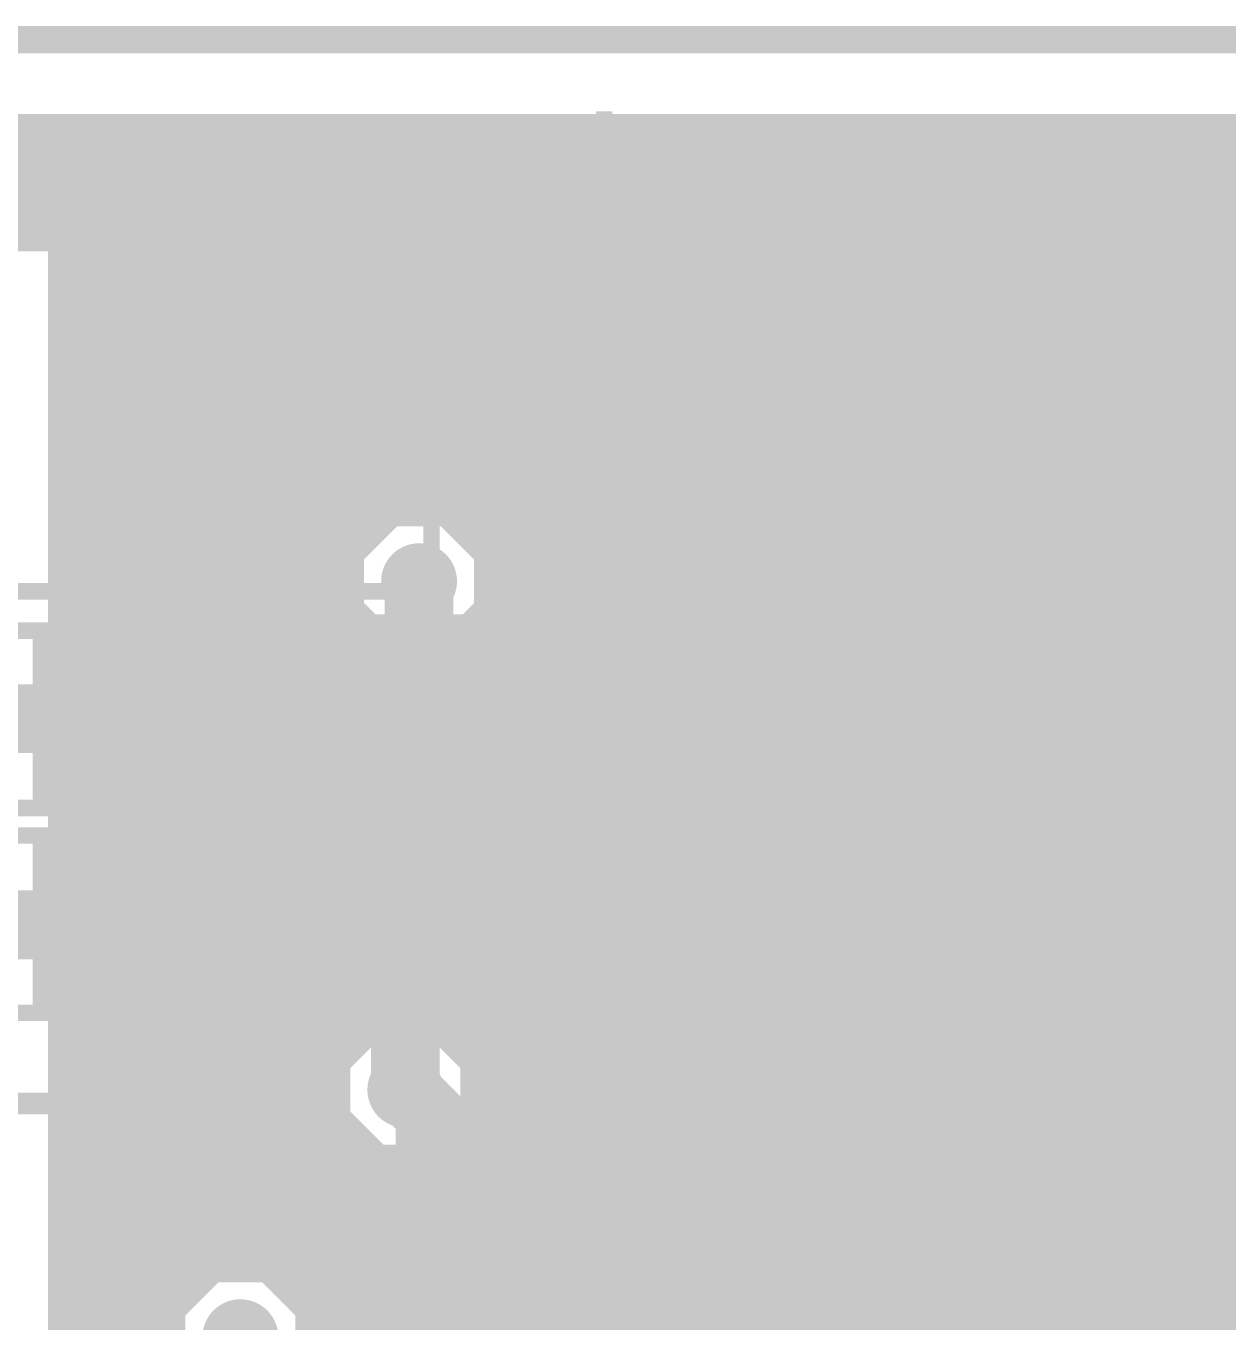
# Model space of a CAD drawing. Extents: x -5 to 208, y -5 to 206.
# Drawn here: x 67.36 to 78.47, y 194.45 to 206.43 of the extents above; entities that cross this region are included whole.
import ezdxf

# ---------------------------------------------------------------- set-up
doc = ezdxf.new("R2010")
doc.units = 0
doc.header["$MEASUREMENT"] = 0
doc.layers.get('0').update_dxf_attribs({"linetype": 'CONTINUOUS'})
for name, color, linetype in [('22-301-0_BOT', 7, 'CONTINUOUS'), ('22-301-0_DRD', 7, 'CONTINUOUS'), ('22-301-0_IN1', 1, 'CONTINUOUS'), ('22-301-0_IN2', 4, 'CONTINUOUS'), ('22-301-0_SMT', 5, 'CONTINUOUS'), ('22-301-0_SPT', 10, 'CONTINUOUS'), ('22-301-0_SST', 14, 'CONTINUOUS'), ('22-301-0_TOP', 9, 'CONTINUOUS'), ('THRUHOLE_TAP', 13, 'CONTINUOUS')]:
    doc.layers.add(name, color=color, linetype=linetype)

# ---------------------------------------------------------------- blocks, each defined once
blk = doc.blocks.new('ROUND_66')
at = {"const_width": 0.35052}
blk.add_lwpolyline([(-0.17526, 0, 1), (0.17526, 0, 1)], format="xyb", close=True, dxfattribs=at)
blk = doc.blocks.new('ROUND_68')
at = {"const_width": 0.35052}
blk.add_lwpolyline([(-0.17526, 0, 1), (0.17526, 0, 1)], format="xyb", close=True, dxfattribs=at)
blk = doc.blocks.new('RECTANGLE_15')
blk.add_solid([(1.0795, 1.3716), (1.0795, -1.3716), (-1.0795, 1.3716), (-1.0795, -1.3716)])
blk = doc.blocks.new('RECTANGLE_21')
blk.add_solid([(0.51308, 0.63627), (0.51308, -0.63627), (-0.51308, 0.63627), (-0.51308, -0.63627)])
blk = doc.blocks.new('RECTANGLE_50')
blk.add_solid([(0.65024, 0.44958), (0.65024, -0.44958), (-0.65024, 0.44958), (-0.65024, -0.44958)])
blk = doc.blocks.new('ROUND_73')
at = {"const_width": 0.10033}
blk.add_lwpolyline([(-0.050164, 0, 1), (0.050164, 0, 1)], format="xyb", close=True, dxfattribs=at)

msp = doc.modelspace()

# ---------------------------------------------------------------- linework, layer by layer
at = {"layer": '22-301-0_BOT'}
for points, const_width in [([(97.50806, 203.073), (67.818, 203.073)], 0.254), ([(67.818, 203.073), (67.818, 185.4327)], 0.254), ([(68.0466, 203.073), (68.0466, 185.4327)], 0.254), ([(68.2752, 203.073), (68.2752, 185.4327)], 0.254), ([(68.5038, 203.073), (68.5038, 185.4327)], 0.254), ([(68.7324, 203.073), (68.7324, 194.60972)], 0.254), ([(68.961, 203.073), (68.961, 194.87388)], 0.254), ([(69.1896, 203.073), (69.1896, 194.97294)], 0.254), ([(69.4182, 203.073), (69.4182, 194.98564)], 0.254), ([(69.6468, 203.073), (69.6468, 194.91706)], 0.254), ([(69.8754, 203.073), (69.8754, 194.7672)], 0.254), ([(70.104, 203.073), (70.104, 194.7672)], 0.254), ([(70.3326, 203.073), (70.3326, 201.45502)], 0.254), ([(70.5612, 203.073), (70.5612, 201.82078)], 0.254), ([(70.7898, 203.073), (70.7898, 201.9427)], 0.254), ([(71.0184, 203.073), (71.0184, 201.97318)], 0.254), ([(71.247, 203.073), (71.247, 201.92492)], 0.254), ([(71.4756, 203.073), (71.4756, 201.77252)], 0.254), ([(71.7042, 203.073), (71.7042, 194.7672)], 0.254), ([(71.9328, 203.073), (71.9328, 194.7672)], 0.254), ([(72.1614, 203.073), (72.1614, 194.7672)], 0.254), ([(72.39, 203.073), (72.39, 194.7672)], 0.254), ([(72.6186, 203.073), (72.6186, 194.7672)], 0.254), ([(72.8472, 203.073), (72.8472, 194.75958)], 0.254), ([(73.0758, 203.073), (73.0758, 194.65036)], 0.254), ([(73.3044, 203.073), (73.3044, 194.42176)], 0.254), ([(73.533, 203.073), (73.533, 194.19316)], 0.254), ([(73.7616, 203.073), (73.7616, 193.96456)], 0.254), ([(73.9902, 203.073), (73.9902, 193.73596)], 0.254), ([(74.2188, 203.073), (74.2188, 193.50736)], 0.254), ([(74.4474, 203.073), (74.4474, 193.27876)], 0.254), ([(74.676, 203.073), (74.676, 193.20002)], 0.254), ([(74.9046, 203.073), (74.9046, 193.11112)], 0.254), ([(75.1332, 203.073), (75.1332, 192.87998)], 0.254), ([(75.3618, 203.073), (75.3618, 185.4327)], 0.254), ([(75.5904, 203.073), (75.5904, 185.4327)], 0.254), ([(75.819, 203.073), (75.819, 185.4327)], 0.254), ([(76.0476, 203.073), (76.0476, 185.4327)], 0.254), ([(76.2762, 203.073), (76.2762, 185.4327)], 0.254), ([(76.5048, 203.073), (76.5048, 185.4327)], 0.254), ([(76.7334, 203.073), (76.7334, 185.4327)], 0.254), ([(76.962, 203.073), (76.962, 185.4327)], 0.254), ([(77.1906, 203.073), (77.1906, 185.4327)], 0.254), ([(77.4192, 203.073), (77.4192, 185.6486)], 0.254), ([(77.6478, 203.073), (77.6478, 185.8772)], 0.254), ([(77.8764, 203.073), (77.8764, 186.08294)], 0.254), ([(78.105, 203.073), (78.105, 186.16676)], 0.254), ([(78.3336, 203.073), (78.3336, 186.17692)], 0.254), ([(78.5622, 203.073), (78.5622, 186.17692)], 0.254), ([(97.38106, 202.946), (67.818, 202.946)], 0.254), ([(97.15246, 202.7174), (67.818, 202.7174)], 0.254), ([(96.92386, 202.4888), (67.818, 202.4888)], 0.254), ([(96.69526, 202.2602), (67.818, 202.2602)], 0.254), ([(96.46666, 202.0316), (67.818, 202.0316)], 0.254), ([(70.54088, 201.803), (67.818, 201.803)], 0.254), ([(96.23806, 201.803), (71.44512, 201.803)], 0.254), ([(70.37324, 201.5744), (67.818, 201.5744)], 0.254), ([(96.00946, 201.5744), (71.61276, 201.5744)], 0.254), ([(70.993, 201.295), (70.993, 200.787), (70.866, 200.66), (70.866, 196.596)], 0.635), ([(70.31482, 201.3458), (67.818, 201.3458)], 0.254), ([(95.78086, 201.3458), (71.67118, 201.3458)], 0.254), ([(70.33514, 201.1172), (67.818, 201.1172)], 0.254), ([(70.3326, 201.13244), (70.3326, 201.02576)], 0.254), ([(70.3453, 201.08672), (70.3453, 201.04354)], 0.254), ([(71.6407, 201.08672), (71.6407, 200.787)], 0.254), ([(95.50908, 201.1172), (71.64832, 201.1172)], 0.254), ([(70.25894, 200.8886), (67.818, 200.8886)], 0.254), ([(95.37192, 200.8886), (71.6407, 200.8886)], 0.254), ([(70.2183, 200.66), (67.818, 200.66)], 0.254), ([(70.2183, 200.66), (70.2183, 196.80174)], 0.254), ([(95.33128, 200.66), (71.628, 200.66)], 0.254), ([(70.2183, 200.4314), (67.818, 200.4314)], 0.254), ([(71.5137, 200.40092), (71.5137, 196.80174)], 0.254), ([(95.37192, 200.4314), (71.53402, 200.4314)], 0.254), ([(70.2183, 200.2028), (67.818, 200.2028)], 0.254), ([(95.50908, 200.2028), (71.5137, 200.2028)], 0.254), ([(70.2183, 199.9742), (67.818, 199.9742)], 0.254), ([(97.7773, 199.9742), (71.5137, 199.9742)], 0.254), ([(70.2183, 199.7456), (67.818, 199.7456)], 0.254), ([(97.7773, 199.7456), (71.5137, 199.7456)], 0.254), ([(70.2183, 199.517), (67.818, 199.517)], 0.254), ([(97.7773, 199.517), (71.5137, 199.517)], 0.254), ([(70.2183, 199.2884), (67.818, 199.2884)], 0.254), ([(97.7773, 199.2884), (71.5137, 199.2884)], 0.254), ([(70.2183, 199.0598), (67.818, 199.0598)], 0.254), ([(97.7773, 199.0598), (71.5137, 199.0598)], 0.254), ([(70.2183, 198.8312), (67.818, 198.8312)], 0.254), ([(97.7773, 198.8312), (71.5137, 198.8312)], 0.254), ([(70.2183, 198.6026), (67.818, 198.6026)], 0.254), ([(97.7773, 198.6026), (71.5137, 198.6026)], 0.254), ([(70.2183, 198.374), (67.818, 198.374)], 0.254), ([(97.7773, 198.374), (71.5137, 198.374)], 0.254), ([(70.2183, 198.1454), (67.818, 198.1454)], 0.254), ([(97.7773, 198.1454), (71.5137, 198.1454)], 0.254), ([(70.2183, 197.9168), (67.818, 197.9168)], 0.254), ([(97.7773, 197.9168), (71.5137, 197.9168)], 0.254), ([(70.2183, 197.6882), (67.818, 197.6882)], 0.254), ([(97.7773, 197.6882), (71.5137, 197.6882)], 0.254), ([(70.2183, 197.4596), (67.818, 197.4596)], 0.254), ([(97.7773, 197.4596), (71.5137, 197.4596)], 0.254), ([(70.2183, 197.231), (67.818, 197.231)], 0.254), ([(97.7773, 197.231), (71.5137, 197.231)], 0.254), ([(70.2183, 197.0024), (67.818, 197.0024)], 0.254), ([(97.7773, 197.0024), (71.5137, 197.0024)], 0.254), ([(70.20814, 196.7738), (67.818, 196.7738)], 0.254), ([(97.7773, 196.7738), (71.52132, 196.7738)], 0.254), ([(70.18782, 196.5452), (67.818, 196.5452)], 0.254), ([(97.7773, 196.5452), (71.54418, 196.5452)], 0.254), ([(70.24624, 196.3166), (67.818, 196.3166)], 0.254), ([(71.4756, 196.29374), (71.4756, 194.7672)], 0.254), ([(97.7773, 196.3166), (71.48576, 196.3166)], 0.254), ([(70.3326, 196.17436), (70.3326, 194.7672)], 0.254), ([(70.41388, 196.088), (67.818, 196.088)], 0.254), ([(97.7773, 196.088), (71.31812, 196.088)], 0.254), ([(70.5612, 195.98894), (70.5612, 194.7672)], 0.254), ([(71.0184, 195.93306), (71.0184, 194.7672)], 0.254), ([(71.247, 196.03212), (71.247, 194.7672)], 0.254), ([(97.7773, 195.8594), (67.818, 195.8594)], 0.254), ([(70.7898, 195.92036), (70.7898, 194.7672)], 0.254), ([(97.7773, 195.6308), (67.818, 195.6308)], 0.254), ([(97.7773, 195.4022), (67.818, 195.4022)], 0.254), ([(97.7773, 195.1736), (67.818, 195.1736)], 0.254), ([(69.09816, 194.945), (67.818, 194.945)], 0.254), ([(97.7773, 194.945), (69.5833, 194.945)], 0.254), ([(72.771, 194.7672), (69.84492, 194.7672)], 0.254), ([(68.7959, 194.7164), (67.818, 194.7164)], 0.254), ([(97.76206, 194.7164), (72.97928, 194.7164)], 0.254), ([(73.09866, 194.63004), (74.51598, 193.21018)], 0.254), ([(68.68414, 194.4878), (67.818, 194.4878)], 0.254), ([(97.74936, 194.4878), (73.23836, 194.4878)], 0.254)]:
    msp.add_lwpolyline(points, dxfattribs=dict(at, const_width=const_width))
at = {"layer": '22-301-0_BOT', "const_width": 0.254}
for points in [[(70.993, 201.97572, 0.4142136), (70.31228, 201.295)], [(71.67372, 201.295, 0.4142136), (70.993, 201.97572)], [(70.31228, 201.295, 0.0779388), (70.34496, 201.08661)], [(71.6407, 201.08672, 0.0779385), (71.67336, 201.295)], [(70.3453, 201.04354, 0.1600613), (70.21929, 200.66)], [(70.3453, 201.04354, 0.1600613), (70.21929, 200.66)], [(71.5137, 200.40092, 0.1608704), (71.64122, 200.787)], [(70.2183, 196.80174, 0.0770437), (70.18641, 196.596)], [(71.54672, 196.596, 0.0770437), (71.51478, 196.80208)], [(70.18528, 196.596, 0.4142136), (70.866, 195.91528)], [(70.866, 195.91528, 0.4142136), (71.54672, 196.596)], [(69.342, 194.99072, 0.4142136), (68.66128, 194.31)], [(69.84492, 194.7672, 0.2113087), (69.342, 194.98968)], [(73.09358, 194.63258, 0.1989124), (72.771, 194.7662)], [(73.09358, 194.63258, 0.1989124), (72.771, 194.7662)]]:
    msp.add_lwpolyline(points, format="xyb", dxfattribs=at)
at = {"layer": '22-301-0_DRD', "const_width": 0.254}
for points in [[(205.00086, 206.2988), (-2.99974, 206.2988)], [(73.4314, 202.311), (73.0504, 201.93)], [(73.9394, 202.311), (73.4314, 202.311)], [(74.3204, 201.93), (73.9394, 202.311)], [(70.739, 201.93), (70.358, 201.549)], [(71.247, 201.93), (70.739, 201.93)], [(71.628, 201.549), (71.247, 201.93)], [(73.0504, 201.93), (73.0504, 201.422)], [(74.3204, 201.422), (74.3204, 201.93)], [(70.358, 201.549), (70.358, 201.041)], [(71.628, 201.041), (71.628, 201.549)], [(73.0504, 201.422), (73.4314, 201.041)], [(73.9394, 201.041), (74.3204, 201.422)], [(70.358, 201.041), (70.739, 200.66)], [(71.247, 200.66), (71.628, 201.041)], [(73.4314, 201.041), (73.9394, 201.041)], [(70.739, 200.66), (71.247, 200.66)], [(70.612, 197.231), (70.231, 196.85)], [(71.12, 197.231), (70.612, 197.231)], [(71.501, 196.85), (71.12, 197.231)], [(70.231, 196.85), (70.231, 196.342)], [(71.501, 196.342), (71.501, 196.85)], [(70.231, 196.342), (70.612, 195.961)], [(71.12, 195.961), (71.501, 196.342)], [(70.612, 195.961), (71.12, 195.961)], [(69.088, 194.945), (68.707, 194.564)], [(69.596, 194.945), (69.088, 194.945)], [(69.977, 194.564), (69.596, 194.945)], [(68.707, 194.564), (68.707, 194.056)], [(69.977, 194.056), (69.977, 194.564)]]:
    msp.add_lwpolyline(points, dxfattribs=at)
at = {"layer": '22-301-0_IN1'}
for points, const_width in [([(132.588, 204.978), (132.461, 204.978), (100.965, 204.978), (3.67792, 204.978), (0, 201.30008)], 1.27), ([(99.9998, 203.327), (67.691, 203.327)], 0.254), ([(67.691, 203.327), (67.691, 155.95092)], 0.254), ([(67.8688, 203.327), (67.8688, 155.99664)], 0.254), ([(68.0974, 203.327), (68.0974, 155.98394)], 0.254), ([(68.326, 203.327), (68.326, 155.88488)], 0.254), ([(68.5546, 203.327), (68.5546, 155.62072)], 0.254), ([(68.7832, 203.327), (68.7832, 194.69608)], 0.254), ([(69.0118, 203.327), (69.0118, 194.90436)], 0.254), ([(69.2404, 203.327), (69.2404, 194.98056)], 0.254), ([(69.469, 203.327), (69.469, 194.97802)], 0.254), ([(69.6976, 203.327), (69.6976, 194.88912)], 0.254), ([(69.9262, 203.327), (69.9262, 194.65798)], 0.254), ([(70.1548, 203.327), (70.1548, 136.65708)], 0.254), ([(70.3834, 203.327), (70.3834, 201.59472)], 0.254), ([(70.612, 203.327), (70.612, 201.85888)], 0.254), ([(70.8406, 203.327), (70.8406, 201.95794)], 0.254), ([(71.0692, 203.327), (71.0692, 201.97064)], 0.254), ([(71.2978, 203.327), (71.2978, 201.90206)], 0.254), ([(71.5264, 203.327), (71.5264, 201.71664)], 0.254), ([(71.755, 203.327), (71.755, 158.52902)], 0.254), ([(71.9836, 203.327), (71.9836, 158.53156)], 0.254), ([(72.2122, 203.327), (72.2122, 158.45536)], 0.254), ([(72.4408, 203.327), (72.4408, 158.24708)], 0.254), ([(72.6694, 203.327), (72.6694, 153.96972)], 0.254), ([(72.898, 203.327), (72.898, 154.23388)], 0.254), ([(73.1266, 203.327), (73.1266, 154.33294)], 0.254), ([(73.3552, 203.327), (73.3552, 154.34564)], 0.254), ([(73.5838, 203.327), (73.5838, 154.27706)], 0.254), ([(73.8124, 203.327), (73.8124, 154.09164)], 0.254), ([(74.041, 203.327), (74.041, 192.98412)], 0.254), ([(74.2696, 203.327), (74.2696, 193.15176)], 0.254), ([(74.4982, 203.327), (74.4982, 193.21018)], 0.254), ([(74.7268, 203.327), (74.7268, 193.18732)], 0.254), ([(74.9554, 203.327), (74.9554, 193.07556)], 0.254), ([(75.184, 203.327), (75.184, 192.7733)], 0.254), ([(75.4126, 203.327), (75.4126, 174.72152)], 0.254), ([(75.6412, 203.327), (75.6412, 172.12818)], 0.254), ([(75.8698, 203.327), (75.8698, 172.10532)], 0.254), ([(76.0984, 203.327), (76.0984, 171.99356)], 0.254), ([(76.327, 203.327), (76.327, 171.6913)], 0.254), ([(76.5556, 203.327), (76.5556, 126.90094)], 0.254), ([(76.7842, 203.327), (76.7842, 126.91364)], 0.254), ([(77.0128, 203.327), (77.0128, 126.84506)], 0.254), ([(77.2414, 203.327), (77.2414, 161.84372)], 0.254), ([(77.47, 203.327), (77.47, 162.10788)], 0.254), ([(77.6986, 203.327), (77.6986, 162.20694)], 0.254), ([(77.9272, 203.327), (77.9272, 162.21964)], 0.254), ([(78.1558, 203.327), (78.1558, 162.15106)], 0.254), ([(78.3844, 203.327), (78.3844, 161.96564)], 0.254), ([(99.9998, 203.1238), (67.691, 203.1238)], 0.254), ([(99.9998, 202.8952), (67.691, 202.8952)], 0.254), ([(99.9998, 202.6666), (67.691, 202.6666)], 0.254), ([(99.9998, 202.438), (67.691, 202.438)], 0.254), ([(99.9998, 202.2094), (67.691, 202.2094)], 0.254), ([(99.9998, 201.9808), (67.691, 201.9808)], 0.254), ([(70.49008, 201.7522), (67.691, 201.7522)], 0.254), ([(99.9998, 201.7522), (71.49592, 201.7522)], 0.254), ([(70.35292, 201.5236), (67.691, 201.5236)], 0.254), ([(99.95408, 201.5236), (71.63308, 201.5236)], 0.254), ([(70.31228, 201.295), (67.691, 201.295)], 0.254), ([(95.76816, 201.295), (71.67372, 201.295)], 0.254), ([(70.35292, 201.0664), (67.691, 201.0664)], 0.254), ([(70.3834, 200.99274), (70.3834, 197.07352)], 0.254), ([(95.4659, 201.0664), (71.63308, 201.0664)], 0.254), ([(70.49008, 200.8378), (67.691, 200.8378)], 0.254), ([(95.35414, 200.8378), (71.49592, 200.8378)], 0.254), ([(71.5264, 200.87336), (71.5264, 196.75602)], 0.254), ([(70.612, 200.73112), (70.612, 197.22592)], 0.254), ([(95.33382, 200.6092), (67.691, 200.6092)], 0.254), ([(70.8406, 200.63206), (70.8406, 197.27418)], 0.254), ([(71.0692, 200.61936), (71.0692, 197.2437)], 0.254), ([(71.2978, 200.68794), (71.2978, 197.12178)], 0.254), ([(95.39224, 200.3806), (67.691, 200.3806)], 0.254), ([(95.55988, 200.152), (67.691, 200.152)], 0.254), ([(99.85756, 199.9234), (67.691, 199.9234)], 0.254), ([(100.0506, 199.6948), (67.691, 199.6948)], 0.254), ([(100.3808, 199.4662), (67.691, 199.4662)], 0.254), ([(100.24618, 199.2376), (67.691, 199.2376)], 0.254), ([(99.97694, 199.009), (67.691, 199.009)], 0.254), ([(99.81184, 198.7804), (67.691, 198.7804)], 0.254), ([(99.7077, 198.5518), (67.691, 198.5518)], 0.254), ([(99.65182, 198.3232), (67.691, 198.3232)], 0.254), ([(99.63658, 198.0946), (67.691, 198.0946)], 0.254), ([(99.65944, 197.866), (67.691, 197.866)], 0.254), ([(99.72548, 197.6374), (67.691, 197.6374)], 0.254), ([(99.84232, 197.4088), (67.691, 197.4088)], 0.254), ([(70.51802, 197.1802), (67.691, 197.1802)], 0.254), ([(100.0252, 197.1802), (71.21398, 197.1802)], 0.254), ([(70.28688, 196.9516), (67.691, 196.9516)], 0.254), ([(100.33, 196.9516), (71.44512, 196.9516)], 0.254), ([(70.19798, 196.723), (67.691, 196.723)], 0.254), ([(199.644, 196.723), (71.53402, 196.723)], 0.254), ([(70.1929, 196.4944), (67.691, 196.4944)], 0.254), ([(71.5264, 196.43344), (71.5264, 158.44012)], 0.254), ([(199.644, 196.4944), (71.53656, 196.4944)], 0.254), ([(70.27164, 196.2658), (67.691, 196.2658)], 0.254), ([(199.644, 196.2658), (71.46036, 196.2658)], 0.254), ([(70.3834, 196.11594), (70.3834, 154.35072)], 0.254), ([(71.2978, 196.07022), (71.2978, 158.20898)], 0.254), ([(70.47738, 196.0372), (67.691, 196.0372)], 0.254), ([(70.612, 195.96608), (70.612, 154.61488)], 0.254), ([(71.0692, 195.94576), (71.0692, 154.72664)], 0.254), ([(199.644, 196.0372), (71.25208, 196.0372)], 0.254), ([(199.644, 195.8086), (67.691, 195.8086)], 0.254), ([(70.8406, 195.91528), (70.8406, 154.71394)], 0.254), ([(199.644, 195.58), (67.691, 195.58)], 0.254), ([(199.644, 195.3514), (67.691, 195.3514)], 0.254), ([(98.03638, 195.1228), (67.691, 195.1228)], 0.254), ([(68.99402, 194.8942), (67.691, 194.8942)], 0.254), ([(97.83064, 194.8942), (69.68998, 194.8942)], 0.254), ([(68.76288, 194.6656), (67.691, 194.6656)], 0.254), ([(97.7519, 194.6656), (69.92112, 194.6656)], 0.254), ([(68.67398, 194.437), (67.691, 194.437)], 0.254), ([(97.75698, 194.437), (70.01002, 194.437)], 0.254)]:
    msp.add_lwpolyline(points, dxfattribs=dict(at, const_width=const_width))
at = {"layer": '22-301-0_IN1', "const_width": 0.254}
for points in [[(70.993, 201.97572, 0.4142136), (70.31228, 201.295)], [(71.67372, 201.295, 0.4142136), (70.993, 201.97572)], [(70.31228, 201.295, 0.4142136), (70.993, 200.61428)], [(70.993, 200.61428, 0.4142136), (71.67372, 201.295)], [(70.866, 197.27672, 0.4142136), (70.18528, 196.596)], [(71.54672, 196.596, 0.4142136), (70.866, 197.27672)], [(70.18528, 196.596, 0.4142136), (70.866, 195.91528)], [(70.866, 195.91528, 0.4142136), (71.54672, 196.596)], [(69.342, 194.99072, 0.4142136), (68.66128, 194.31)], [(70.02272, 194.31, 0.4142136), (69.342, 194.99072)]]:
    msp.add_lwpolyline(points, format="xyb", dxfattribs=at)
at = {"layer": '22-301-0_IN2', "const_width": 0.254}
for points in [[(146.43608, 205.232), (67.691, 205.232)], [(67.691, 205.232), (67.691, 179.7812)], [(67.8688, 205.232), (67.8688, 179.7812)], [(68.0974, 205.232), (68.0974, 179.7812)], [(68.326, 205.232), (68.326, 179.7812)], [(68.5546, 205.232), (68.5546, 179.7812)], [(68.7832, 205.232), (68.7832, 194.69608)], [(69.0118, 205.232), (69.0118, 194.90436)], [(69.2404, 205.232), (69.2404, 194.98056)], [(69.469, 205.232), (69.469, 194.97802)], [(69.6976, 205.232), (69.6976, 194.88912)], [(69.9262, 205.232), (69.9262, 194.65798)], [(70.1548, 205.232), (70.1548, 179.7812)], [(70.3834, 205.232), (70.3834, 201.59472)], [(70.612, 205.232), (70.612, 201.85888)], [(70.8406, 205.232), (70.8406, 201.95794)], [(71.0692, 205.232), (71.0692, 201.97064)], [(71.2978, 205.232), (71.2978, 201.90206)], [(71.5264, 205.232), (71.5264, 201.71664)], [(71.755, 205.232), (71.755, 179.7812)], [(71.9836, 205.232), (71.9836, 179.7812)], [(72.2122, 205.232), (72.2122, 179.7812)], [(72.4408, 205.232), (72.4408, 179.7812)], [(72.6694, 205.232), (72.6694, 179.7812)], [(72.898, 205.232), (72.898, 179.7812)], [(73.1266, 205.232), (73.1266, 179.7812)], [(73.3552, 205.232), (73.3552, 179.7812)], [(73.5838, 205.232), (73.5838, 179.7812)], [(73.8124, 205.232), (73.8124, 179.7812)], [(74.041, 205.232), (74.041, 192.98412)], [(74.2696, 205.232), (74.2696, 193.15176)], [(74.4982, 205.232), (74.4982, 193.21018)], [(74.7268, 205.232), (74.7268, 193.18732)], [(74.9554, 205.232), (74.9554, 193.07556)], [(75.184, 205.232), (75.184, 192.7733)], [(75.4126, 205.232), (75.4126, 179.7812)], [(75.6412, 205.232), (75.6412, 179.7812)], [(75.8698, 205.232), (75.8698, 179.7812)], [(76.0984, 205.232), (76.0984, 179.7812)], [(76.327, 205.232), (76.327, 179.7812)], [(76.5556, 205.232), (76.5556, 179.7812)], [(76.7842, 205.232), (76.7842, 179.7812)], [(77.0128, 205.232), (77.0128, 179.7812)], [(77.2414, 205.232), (77.2414, 179.7812)], [(77.47, 205.232), (77.47, 179.7812)], [(77.6986, 205.232), (77.6986, 179.7812)], [(77.9272, 205.232), (77.9272, 179.7812)], [(78.1558, 205.232), (78.1558, 179.7812)], [(78.3844, 205.232), (78.3844, 179.7812)], [(146.39798, 205.105), (67.691, 205.105)], [(146.3929, 204.8764), (67.691, 204.8764)], [(146.47164, 204.6478), (67.691, 204.6478)], [(146.67738, 204.4192), (67.691, 204.4192)], [(199.644, 204.1906), (67.691, 204.1906)], [(132.13588, 203.962), (67.691, 203.962)], [(131.76758, 203.7334), (67.691, 203.7334)], [(131.58216, 203.5048), (67.691, 203.5048)], [(131.47802, 203.2762), (67.691, 203.2762)], [(131.42722, 203.0476), (67.691, 203.0476)], [(131.42722, 202.819), (67.691, 202.819)], [(131.47294, 202.5904), (67.691, 202.5904)], [(131.57708, 202.3618), (67.691, 202.3618)], [(131.75996, 202.1332), (67.691, 202.1332)], [(70.69074, 201.9046), (67.691, 201.9046)], [(100.49764, 201.9046), (71.29272, 201.9046)], [(70.42912, 201.676), (67.691, 201.676)], [(100.10648, 201.676), (71.55688, 201.676)], [(70.33006, 201.4474), (67.691, 201.4474)], [(99.89312, 201.4474), (71.65594, 201.4474)], [(70.31736, 201.2188), (67.691, 201.2188)], [(95.62338, 201.2188), (71.66864, 201.2188)], [(70.38594, 200.9902), (67.691, 200.9902)], [(70.3834, 200.99274), (70.3834, 197.07352)], [(95.41764, 200.9902), (71.60006, 200.9902)], [(71.5264, 200.87336), (71.5264, 196.75602)], [(70.57136, 200.7616), (67.691, 200.7616)], [(70.612, 200.73112), (70.612, 197.22592)], [(95.3389, 200.7616), (71.41464, 200.7616)], [(70.8406, 200.63206), (70.8406, 197.27418)], [(71.0692, 200.61936), (71.0692, 197.2437)], [(71.2978, 200.68794), (71.2978, 197.12178)], [(95.34398, 200.533), (67.691, 200.533)], [(95.43288, 200.3044), (67.691, 200.3044)], [(95.66402, 200.0758), (67.691, 200.0758)], [(99.91344, 199.8472), (67.691, 199.8472)], [(100.1395, 199.6186), (67.691, 199.6186)], [(100.5713, 199.39), (67.691, 199.39)], [(100.1395, 199.1614), (67.691, 199.1614)], [(99.91344, 198.9328), (67.691, 198.9328)], [(99.7712, 198.7042), (67.691, 198.7042)], [(99.68484, 198.4756), (67.691, 198.4756)], [(99.64166, 198.247), (67.691, 198.247)], [(99.63912, 198.0184), (67.691, 198.0184)], [(99.67722, 197.7898), (67.691, 197.7898)], [(99.7585, 197.5612), (67.691, 197.5612)], [(99.89312, 197.3326), (67.691, 197.3326)], [(70.41388, 197.104), (67.691, 197.104)], [(100.10648, 197.104), (71.31812, 197.104)], [(70.24624, 196.8754), (67.691, 196.8754)], [(100.49764, 196.8754), (71.48576, 196.8754)], [(70.18782, 196.6468), (67.691, 196.6468)], [(199.644, 196.6468), (71.54418, 196.6468)], [(70.20814, 196.4182), (67.691, 196.4182)], [(199.644, 196.4182), (71.52132, 196.4182)], [(71.5264, 196.43344), (71.5264, 179.7812)], [(70.3199, 196.1896), (67.691, 196.1896)], [(199.644, 196.1896), (71.40956, 196.1896)], [(70.3834, 196.11594), (70.3834, 179.7812)], [(71.2978, 196.07022), (71.2978, 179.7812)], [(70.62216, 195.961), (67.691, 195.961)], [(70.612, 195.96608), (70.612, 179.7812)], [(71.0692, 195.94576), (71.0692, 179.7812)], [(199.644, 195.961), (71.1073, 195.961)], [(70.8406, 195.91528), (70.8406, 179.7812)], [(199.644, 195.7324), (67.691, 195.7324)], [(199.644, 195.5038), (67.691, 195.5038)], [(199.644, 195.2752), (67.691, 195.2752)], [(97.94494, 195.0466), (67.691, 195.0466)], [(68.88988, 194.818), (67.691, 194.818)], [(97.79508, 194.818), (69.79412, 194.818)], [(68.72224, 194.5894), (67.691, 194.5894)], [(97.74428, 194.5894), (69.96176, 194.5894)], [(68.66382, 194.3608), (67.691, 194.3608)], [(97.77476, 194.3608), (70.02018, 194.3608)]]:
    msp.add_lwpolyline(points, dxfattribs=at)
for points in [[(70.993, 201.97572, 0.4142136), (70.31228, 201.295)], [(71.67372, 201.295, 0.4142136), (70.993, 201.97572)], [(70.31228, 201.295, 0.4142136), (70.993, 200.61428)], [(70.993, 200.61428, 0.4142136), (71.67372, 201.295)], [(70.866, 197.27672, 0.4142136), (70.18528, 196.596)], [(71.54672, 196.596, 0.4142136), (70.866, 197.27672)], [(70.18528, 196.596, 0.4142136), (70.866, 195.91528)], [(70.866, 195.91528, 0.4142136), (71.54672, 196.596)], [(69.342, 194.99072, 0.4142136), (68.66128, 194.31)], [(70.02272, 194.31, 0.4142136), (69.342, 194.99072)]]:
    msp.add_lwpolyline(points, format="xyb", dxfattribs=at)
at = {"layer": '22-301-0_SST'}
for points, const_width in [([(72.70242, 205.16088), (72.70242, 205.63586)], 0.1524), ([(71.68642, 205.39964), (72.70242, 205.39964)], 0.1524), ([(65.11544, 201.20356), (69.469, 201.20102), (71.1073, 201.20102), (71.1073, 205.19898), (63.9826, 205.2066), (63.5254, 204.7494), (63.5254, 201.549), (63.9572, 201.1934), (65.11544, 201.20356)], 0.1524), ([(76.46416, 204.18806), (76.40574, 204.02042), (76.05014, 204.02042), (75.99172, 204.18806), (75.99172, 204.86624), (76.05014, 205.03642), (76.40574, 205.03642), (76.46416, 204.86624)], 0.1524), ([(76.82992, 204.18806), (76.94676, 204.02042), (77.18552, 204.02042), (77.30236, 204.18806), (77.30236, 204.35824), (77.06614, 204.69606), (77.30236, 205.03642), (76.82992, 205.03642)], 0.1524), ([(78.08214, 204.52842), (78.14056, 204.69606), (78.14056, 204.86624), (78.08214, 205.03642), (77.72654, 205.03642), (77.66812, 204.86624), (77.66812, 204.69606), (77.72654, 204.52842), (78.08214, 204.52842), (78.14056, 204.35824), (78.14056, 204.18806), (78.08214, 204.02042), (77.72654, 204.02042), (77.66812, 204.18806), (77.66812, 204.35824), (77.72654, 204.52842)], 0.1524), ([(72.70242, 204.32268), (72.3646, 204.32268), (71.68642, 204.56144), (72.3646, 204.79766), (72.70242, 204.79766)], 0.1524), ([(72.53478, 203.48448), (72.70242, 203.54544), (72.70242, 203.90104), (72.53478, 203.95946), (72.3646, 203.95946), (72.19442, 203.90104), (72.19442, 203.54544), (72.02678, 203.48448), (71.8566, 203.48448), (71.68642, 203.54544), (71.68642, 203.90104), (71.8566, 203.95946)], 0.1524), ([(77.28966, 201.9554), (77.28966, 202.9714), (77.17028, 202.80376)], 0.1524), ([(71.68642, 202.76566), (71.68642, 203.00188)], 0.1524), ([(71.68642, 202.88504), (72.70242, 202.88504), (72.53478, 203.00188)], 0.1524), ([(76.68768, 201.9554), (76.27366, 201.9554), (76.27366, 202.9714)], 0.1524), ([(77.95006, 201.9554), (77.83068, 202.12558), (77.77226, 202.29576), (77.77226, 202.63358), (77.83068, 202.80376), (77.95006, 202.9714), (78.0669, 202.9714), (78.18628, 202.80376), (78.2447, 202.63358), (78.2447, 202.29576), (78.18628, 202.12558), (78.0669, 201.9554), (77.95006, 201.9554)], 0.1524), ([(72.19442, 201.98588), (72.3646, 201.92746), (72.53478, 201.92746), (72.70242, 201.98588), (72.70242, 202.34148), (72.53478, 202.40244), (72.3646, 202.40244), (72.19442, 202.34148), (72.19442, 201.98588), (72.02678, 201.92746), (71.8566, 201.92746), (71.68642, 201.98588), (71.68642, 202.34148), (71.8566, 202.40244), (72.02678, 202.40244), (72.19442, 202.34148)], 0.1524), ([(77.4065, 201.9554), (77.17028, 201.9554)], 0.1524), ([(78.486, 198.5264), (74.676, 198.5264), (74.676, 201.549), (79.0194, 201.549), (79.0194, 199.0598), (78.486, 198.5264)], 0.20066), ([(71.628, 200.66), (71.628, 199.39), (71.374, 199.136), (68.072, 199.136), (68.072, 200.914), (71.374, 200.914), (71.628, 200.66)], 0.1524), ([(70.104, 200.914), (70.104, 199.136)], 0.1524), ([(64.5795, 199.1995), (67.5005, 199.1995), (67.5005, 200.8378), (64.5795, 200.8378), (64.5795, 199.1995)], 0.1524), ([(70.68058, 197.79996), (70.68058, 198.81596), (70.5612, 198.64578)], 0.1524), ([(67.5005, 198.9455), (64.5795, 198.9455), (64.5795, 197.3072), (67.5005, 197.3072), (67.5005, 198.9455)], 0.1524), ([(68.82638, 197.79996), (69.18198, 197.79996), (69.29882, 198.13778), (69.29882, 198.47814), (69.18198, 198.81596), (68.82638, 198.81596)], 0.1524), ([(68.8848, 197.79996), (68.8848, 198.81596)], 0.1524), ([(70.0786, 197.79996), (69.66458, 197.79996), (69.66458, 198.81596)], 0.1524), ([(76.62418, 197.32244), (76.62418, 198.33844), (76.50734, 198.16826)], 0.1524), ([(76.02474, 198.33844), (76.02474, 197.49262), (75.96378, 197.32244), (75.60818, 197.32244), (75.54976, 197.49262), (75.54976, 198.33844)], 0.1524), ([(77.10678, 197.49262), (77.16774, 197.32244), (77.52334, 197.32244), (77.58176, 197.49262), (77.58176, 197.83044), (77.46238, 198.00062), (77.10678, 198.00062), (77.10678, 198.33844), (77.58176, 198.33844)], 0.1524), ([(70.79742, 197.79996), (70.5612, 197.79996)], 0.1524), ([(76.74356, 197.32244), (76.50734, 197.32244)], 0.1524), ([(73.41616, 196.60616), (73.41616, 196.28358)], 0.1524), ([(73.55332, 196.61378), (73.55332, 196.27596)], 0.1524), ([(69.596, 193.4464), (65.786, 193.4464), (65.786, 196.469), (70.1294, 196.469), (70.1294, 193.9798), (69.596, 193.4464)], 0.20066), ([(73.66254, 196.50456), (73.32472, 196.50456)], 0.1524), ([(75.184, 196.4436), (78.994, 196.4436), (78.994, 193.421), (74.6506, 193.421), (74.6506, 195.9102), (75.184, 196.4436)], 0.20066), ([(73.65492, 196.3674), (73.33234, 196.3674)], 0.1524)]:
    msp.add_lwpolyline(points, dxfattribs=dict(at, const_width=const_width))
at = {"layer": '22-301-0_SST', "const_width": 0.1524}
for points in [[(73.4949, 196.62394, 0.4142136), (73.31456, 196.4436)], [(73.6727, 196.4436, 0.4142136), (73.4949, 196.6214)], [(73.31456, 196.4436, 0.4142136), (73.4949, 196.26326)], [(73.4949, 196.2658, 0.4142136), (73.6727, 196.4436)]]:
    msp.add_lwpolyline(points, format="xyb", dxfattribs=at)
at = {"layer": '22-301-0_TOP', "const_width": 0.635}
for points in [[(69.5198, 203.2), (69.596, 203.2), (70.866, 204.47), (79.2988, 204.47)], [(73.6854, 200.66), (73.6854, 201.676)], [(70.866, 200.025), (70.993, 200.025), (70.993, 201.295)], [(79.9846, 194.31), (78.105, 194.31), (78.105, 199.771), (78.994, 200.66), (79.9846, 200.66)], [(68.834, 200.025), (66.7512, 200.025)], [(73.6854, 199.39), (71.247, 199.39), (70.866, 199.771), (70.866, 200.025)], [(73.6854, 195.58), (73.152, 195.58), (70.612, 198.12), (66.7512, 198.12)], [(70.866, 196.596), (71.0946, 196.3674), (71.0946, 195.58)], [(70.866, 191.77), (72.644, 191.77), (73.6854, 192.8114), (73.6854, 194.2084), (73.6854, 194.31)], [(79.9846, 189.23), (79.121, 189.23), (78.105, 190.246), (78.105, 194.31), (79.9846, 194.31)]]:
    msp.add_lwpolyline(points, dxfattribs=at)

# ---------------------------------------------------------------- block references
at = {"layer": '22-301-0_BOT'}
for p in [(73.6854, 201.676), (70.993, 201.295), (70.866, 196.596), (69.342, 194.31)]:
    msp.add_blockref('ROUND_66', p, dxfattribs=at)
at = {"layer": '22-301-0_IN1'}
for p in [(73.6854, 201.676), (70.993, 201.295), (70.866, 196.596), (69.342, 194.31)]:
    msp.add_blockref('ROUND_66', p, dxfattribs=at)
at = {"layer": '22-301-0_IN2'}
for name, p in [('ROUND_68', (73.6854, 201.676)), ('ROUND_66', (70.993, 201.295)), ('ROUND_66', (70.866, 196.596)), ('ROUND_66', (69.342, 194.31))]:
    msp.add_blockref(name, p, dxfattribs=at)
at = {"layer": '22-301-0_SMT'}
for name, p in [('RECTANGLE_15', (69.5198, 203.2)), ('RECTANGLE_50', (73.6854, 200.66)), ('RECTANGLE_21', (68.834, 200.025)), ('RECTANGLE_21', (70.866, 200.025)), ('RECTANGLE_50', (73.6854, 199.39)), ('RECTANGLE_50', (71.0946, 195.58)), ('RECTANGLE_50', (73.6854, 195.58)), ('RECTANGLE_50', (71.0946, 194.31)), ('RECTANGLE_50', (73.6854, 194.31))]:
    msp.add_blockref(name, p, dxfattribs=at)
at = {"layer": '22-301-0_SPT'}
for name, p in [('RECTANGLE_15', (69.5198, 203.2)), ('RECTANGLE_50', (73.6854, 200.66)), ('RECTANGLE_21', (68.834, 200.025)), ('RECTANGLE_21', (70.866, 200.025)), ('RECTANGLE_50', (73.6854, 199.39)), ('RECTANGLE_50', (71.0946, 195.58)), ('RECTANGLE_50', (73.6854, 195.58)), ('RECTANGLE_50', (71.0946, 194.31)), ('RECTANGLE_50', (73.6854, 194.31))]:
    msp.add_blockref(name, p, dxfattribs=at)
at = {"layer": '22-301-0_TOP'}
for name, p in [('RECTANGLE_15', (69.5198, 203.2)), ('ROUND_66', (73.6854, 201.676)), ('ROUND_66', (70.993, 201.295)), ('RECTANGLE_50', (73.6854, 200.66)), ('RECTANGLE_21', (68.834, 200.025)), ('RECTANGLE_21', (70.866, 200.025)), ('RECTANGLE_50', (73.6854, 199.39)), ('ROUND_66', (70.866, 196.596)), ('RECTANGLE_50', (71.0946, 195.58)), ('RECTANGLE_50', (73.6854, 195.58)), ('RECTANGLE_50', (71.0946, 194.31)), ('RECTANGLE_50', (73.6854, 194.31)), ('ROUND_66', (69.342, 194.31))]:
    msp.add_blockref(name, p, dxfattribs=at)
at = {"layer": 'THRUHOLE_TAP'}
for p in [(73.6854, 201.676), (70.993, 201.295), (70.866, 196.596)]:
    msp.add_blockref('ROUND_73', p, dxfattribs=at)

doc.saveas('drawing.dxf')
